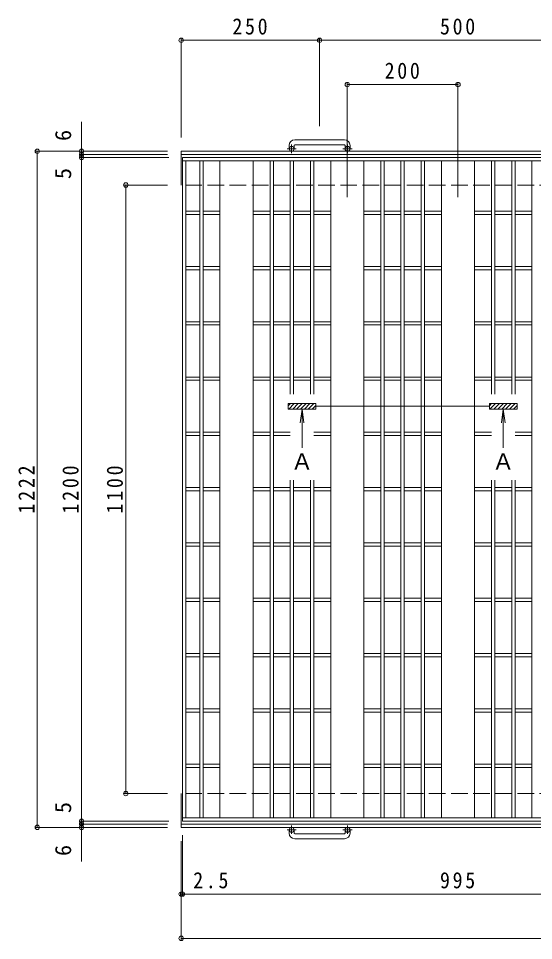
# Model space of a CAD drawing. Units: millimetres, scale not verified. Extents: x -1782 to 1840, y -1371 to 1338.
# Drawn here: x -1782 to -851, y -329 to 1338 of the extents above; entities that cross this region are included whole.
import ezdxf
from ezdxf.enums import TextEntityAlignment as Align

# ---------------------------------------------------------------- set-up
doc = ezdxf.new("R2010")
doc.units = ezdxf.units.MM
doc.header["$LTSCALE"] = 10
doc.header["$PDMODE"] = 32
doc.header["$PDSIZE"] = 8
doc.linetypes.add('CHAIN1', pattern=[8, 5, -1, 1, -1])
doc.linetypes.add('DASHED3', pattern=[4, 3, -1])
for name, color, linetype, lineweight in [('C-1', 2, 'Continuous', 9), ('C-2', 3, 'Continuous', 9), ('C-4', 7, 'Continuous', 9)]:
    doc.layers.add(name, color=color, linetype=linetype, lineweight=lineweight)
doc.styles.add('ＭＳ ゴシック', font='')
doc.styles.get('ＭＳ ゴシック').set_extended_font_data('MS Gothic')

msp = doc.modelspace()

# ---------------------------------------------------------------- linework, layer by layer
at = {"layer": 'C-1'}
for p, q in [((-1192.84, 1118.49), (-1282.84, 1118.49)), ((-1292.84, 1108.49), (-1292.84, 1102.39)), ((-1283.84, 1108.49), (-1283.84, 1102.39)), ((-1282.84, 1109.49), (-1192.84, 1109.49)), ((-1191.84, 1108.49), (-1191.84, 1102.39)), ((-1182.84, 1108.49), (-1182.84, 1102.39)), ((-1487.84, 1097.89), (-1487.84, 1036.89)), ((-87.84, 1097.89), (-1487.84, 1097.89)), ((-89.55, 1091.89), (-1487.84, 1091.89)), ((-1487.84, -63.11), (-1487.84, -124.11)), ((-86.68, -118.11), (-1487.84, -118.11)), ((-87.84, -124.11), (-1487.84, -124.11)), ((-1292.84, -134.71), (-1292.84, -128.61)), ((-1283.84, -134.71), (-1283.84, -128.61)), ((-1191.84, -134.71), (-1191.84, -128.61)), ((-1182.84, -134.71), (-1182.84, -128.61)), ((-1282.84, -135.71), (-1192.84, -135.71)), ((-1192.84, -144.71), (-1282.84, -144.71))]:
    msp.add_line(p, q, dxfattribs=at)
at = {"layer": 'C-1', "linetype": 'CHAIN1'}
for p, q in [((-1280.18, 1102.39), (-1296.58, 1102.39)), ((-1288.34, 1094.29), (-1288.34, 1109.88)), ((-1179.18, 1102.39), (-1195.58, 1102.39)), ((-1187.34, 1094.29), (-1187.34, 1109.88)), ((-1280.18, -128.61), (-1296.58, -128.61)), ((-1288.34, -120.5), (-1288.34, -136.1)), ((-1179.18, -128.61), (-1195.58, -128.61)), ((-1187.34, -120.5), (-1187.34, -136.1))]:
    msp.add_line(p, q, dxfattribs=at)
at = {"layer": 'C-1', "linetype": 'DASHED3'}
for p, q in [((-490.34, 1036.89), (-1487.84, 1036.89)), ((-490.34, -63.11), (-1487.84, -63.11))]:
    msp.add_line(p, q, dxfattribs=at)
at = {"layer": 'C-1'}
for centre in [(-1288.34, 1102.39), (-1187.34, 1102.39), (-1288.34, -128.61), (-1187.34, -128.61)]:
    msp.add_circle(centre, 4.5, dxfattribs=at)
for centre, radius, start, end in [((-1282.84, 1108.49), 10, 90, 180), ((-1192.84, 1108.49), 10, 0, 90), ((-1282.84, 1108.49), 1, 90, 180), ((-1192.84, 1108.49), 1, 0, 90), ((-1282.84, -134.71), 10, 180, 270), ((-1282.84, -134.71), 1, 180, 270), ((-1192.84, -134.71), 10, 270, 0), ((-1192.84, -134.71), 1, 270, 0)]:
    msp.add_arc(centre, radius, start, end, dxfattribs=at)
at = {"layer": 'C-2'}
for p, q in [((-1485.34, 1086.89), (-1485.34, -113.11)), ((-490.34, 1086.89), (-1485.34, 1086.89)), ((-490.34, 1080.89), (-1485.34, 1080.89)), ((-1479.34, 1080.89), (-1479.34, -107.11)), ((-1454.34, 1080.89), (-1454.34, -107.11)), ((-1448.34, 1080.89), (-1448.34, -107.11)), ((-1417.84, 1080.89), (-1417.84, -107.11)), ((-1357.84, 1080.89), (-1357.84, -107.11)), ((-1327.34, 1080.89), (-1327.34, -107.11)), ((-1321.34, 1080.89), (-1321.34, -107.11)), ((-1290.84, 1080.89), (-1290.84, 658.96)), ((-1284.84, 1080.89), (-1284.84, 658.96)), ((-1254.34, 1080.89), (-1254.34, 658.96)), ((-1248.34, 1080.89), (-1248.34, 658.96)), ((-1217.84, 1080.89), (-1217.84, -107.11)), ((-1157.84, 1080.89), (-1157.84, -107.11)), ((-1127.34, 1080.89), (-1127.34, -107.11)), ((-1121.34, 1080.89), (-1121.34, -107.11)), ((-1090.84, 1080.89), (-1090.84, -107.11)), ((-1084.84, 1080.89), (-1084.84, -107.11)), ((-1054.34, 1080.89), (-1054.34, -107.11)), ((-1048.34, 1080.89), (-1048.34, -107.11)), ((-1017.84, 1080.89), (-1017.84, -107.11)), ((-957.84, 1080.89), (-957.84, -107.11)), ((-927.34, 1080.89), (-927.34, 658.96)), ((-921.34, 1080.89), (-921.34, 658.96)), ((-890.84, 1080.89), (-890.84, 658.96)), ((-884.84, 1080.89), (-884.84, 658.96)), ((-854.34, 1080.89), (-854.34, -107.11)), ((-1454.34, 989.89), (-1479.34, 989.89)), ((-1454.34, 983.89), (-1479.34, 983.89)), ((-1417.84, 989.89), (-1448.34, 989.89)), ((-1417.84, 983.89), (-1448.34, 983.89)), ((-1327.34, 989.89), (-1357.84, 989.89)), ((-1327.34, 983.89), (-1357.84, 983.89)), ((-1290.84, 989.89), (-1321.34, 989.89)), ((-1290.84, 983.89), (-1321.34, 983.89)), ((-1254.34, 989.89), (-1284.84, 989.89)), ((-1254.34, 983.89), (-1284.84, 983.89)), ((-1217.84, 989.89), (-1248.34, 989.89)), ((-1217.84, 983.89), (-1248.34, 983.89)), ((-1127.34, 989.89), (-1157.84, 989.89)), ((-1127.34, 983.89), (-1157.84, 983.89)), ((-1090.84, 989.89), (-1121.34, 989.89)), ((-1090.84, 983.89), (-1121.34, 983.89)), ((-1054.34, 989.89), (-1084.84, 989.89)), ((-1054.34, 983.89), (-1084.84, 983.89)), ((-1017.84, 989.89), (-1048.34, 989.89)), ((-1017.84, 983.89), (-1048.34, 983.89)), ((-927.34, 989.89), (-957.84, 989.89)), ((-927.34, 983.89), (-957.84, 983.89)), ((-890.84, 989.89), (-921.34, 989.89)), ((-890.84, 983.89), (-921.34, 983.89)), ((-854.34, 989.89), (-884.84, 989.89)), ((-854.34, 983.89), (-884.84, 983.89)), ((-1454.34, 889.89), (-1479.34, 889.89)), ((-1454.34, 883.89), (-1479.34, 883.89)), ((-1417.84, 889.89), (-1448.34, 889.89)), ((-1417.84, 883.89), (-1448.34, 883.89)), ((-1327.34, 889.89), (-1357.84, 889.89)), ((-1327.34, 883.89), (-1357.84, 883.89)), ((-1290.84, 889.89), (-1321.34, 889.89)), ((-1290.84, 883.89), (-1321.34, 883.89)), ((-1254.34, 889.89), (-1284.84, 889.89)), ((-1254.34, 883.89), (-1284.84, 883.89)), ((-1217.84, 889.89), (-1248.34, 889.89)), ((-1217.84, 883.89), (-1248.34, 883.89)), ((-1127.34, 889.89), (-1157.84, 889.89)), ((-1127.34, 883.89), (-1157.84, 883.89)), ((-1090.84, 889.89), (-1121.34, 889.89)), ((-1090.84, 883.89), (-1121.34, 883.89)), ((-1054.34, 889.89), (-1084.84, 889.89)), ((-1054.34, 883.89), (-1084.84, 883.89)), ((-1017.84, 889.89), (-1048.34, 889.89)), ((-1017.84, 883.89), (-1048.34, 883.89)), ((-927.34, 889.89), (-957.84, 889.89)), ((-927.34, 883.89), (-957.84, 883.89)), ((-890.84, 889.89), (-921.34, 889.89)), ((-890.84, 883.89), (-921.34, 883.89)), ((-854.34, 889.89), (-884.84, 889.89)), ((-854.34, 883.89), (-884.84, 883.89)), ((-1454.34, 789.89), (-1479.34, 789.89)), ((-1454.34, 783.89), (-1479.34, 783.89)), ((-1417.84, 789.89), (-1448.34, 789.89)), ((-1417.84, 783.89), (-1448.34, 783.89)), ((-1327.34, 789.89), (-1357.84, 789.89)), ((-1327.34, 783.89), (-1357.84, 783.89)), ((-1290.84, 789.89), (-1321.34, 789.89)), ((-1290.84, 783.89), (-1321.34, 783.89)), ((-1254.34, 789.89), (-1284.84, 789.89)), ((-1254.34, 783.89), (-1284.84, 783.89)), ((-1217.84, 789.89), (-1248.34, 789.89)), ((-1217.84, 783.89), (-1248.34, 783.89)), ((-1127.34, 789.89), (-1157.84, 789.89)), ((-1127.34, 783.89), (-1157.84, 783.89)), ((-1090.84, 789.89), (-1121.34, 789.89)), ((-1090.84, 783.89), (-1121.34, 783.89)), ((-1054.34, 789.89), (-1084.84, 789.89)), ((-1054.34, 783.89), (-1084.84, 783.89)), ((-1017.84, 789.89), (-1048.34, 789.89)), ((-1017.84, 783.89), (-1048.34, 783.89)), ((-927.34, 789.89), (-957.84, 789.89)), ((-927.34, 783.89), (-957.84, 783.89)), ((-890.84, 789.89), (-921.34, 789.89)), ((-890.84, 783.89), (-921.34, 783.89)), ((-854.34, 789.89), (-884.84, 789.89)), ((-854.34, 783.89), (-884.84, 783.89)), ((-1454.34, 689.89), (-1479.34, 689.89)), ((-1454.34, 683.89), (-1479.34, 683.89)), ((-1417.84, 689.89), (-1448.34, 689.89)), ((-1417.84, 683.89), (-1448.34, 683.89)), ((-1327.34, 689.89), (-1357.84, 689.89)), ((-1327.34, 683.89), (-1357.84, 683.89)), ((-1290.84, 689.89), (-1321.34, 689.89)), ((-1290.84, 683.89), (-1321.34, 683.89)), ((-1254.34, 689.89), (-1284.84, 689.89)), ((-1254.34, 683.89), (-1284.84, 683.89)), ((-1217.84, 689.89), (-1248.34, 689.89)), ((-1217.84, 683.89), (-1248.34, 683.89)), ((-1127.34, 689.89), (-1157.84, 689.89)), ((-1127.34, 683.89), (-1157.84, 683.89)), ((-1090.84, 689.89), (-1121.34, 689.89)), ((-1090.84, 683.89), (-1121.34, 683.89)), ((-1054.34, 689.89), (-1084.84, 689.89)), ((-1054.34, 683.89), (-1084.84, 683.89)), ((-1017.84, 689.89), (-1048.34, 689.89)), ((-1017.84, 683.89), (-1048.34, 683.89)), ((-927.34, 689.89), (-957.84, 689.89)), ((-927.34, 683.89), (-957.84, 683.89)), ((-890.84, 689.89), (-921.34, 689.89)), ((-890.84, 683.89), (-921.34, 683.89)), ((-854.34, 689.89), (-884.84, 689.89)), ((-854.34, 683.89), (-884.84, 683.89)), ((-1454.34, 589.89), (-1479.34, 589.89)), ((-1454.34, 583.89), (-1479.34, 583.89)), ((-1417.84, 589.89), (-1448.34, 589.89)), ((-1417.84, 583.89), (-1448.34, 583.89)), ((-1327.34, 589.89), (-1357.84, 589.89)), ((-1327.34, 583.89), (-1357.84, 583.89)), ((-1290.84, 589.89), (-1321.34, 589.89)), ((-1290.84, 583.89), (-1321.34, 583.89)), ((-1217.84, 589.89), (-1248.34, 589.89)), ((-1217.84, 583.89), (-1248.34, 583.89)), ((-1127.34, 589.89), (-1157.84, 589.89)), ((-1127.34, 583.89), (-1157.84, 583.89)), ((-1090.84, 589.89), (-1121.34, 589.89)), ((-1090.84, 583.89), (-1121.34, 583.89)), ((-1054.34, 589.89), (-1084.84, 589.89)), ((-1054.34, 583.89), (-1084.84, 583.89)), ((-1017.84, 589.89), (-1048.34, 589.89)), ((-1017.84, 583.89), (-1048.34, 583.89)), ((-927.34, 589.89), (-957.84, 589.89)), ((-927.34, 583.89), (-957.84, 583.89)), ((-854.34, 589.89), (-884.84, 589.89)), ((-854.34, 583.89), (-884.84, 583.89)), ((-1290.84, 503.44), (-1290.84, -107.11)), ((-1284.84, 503.44), (-1284.84, -107.11)), ((-1254.34, 503.44), (-1254.34, -107.11)), ((-1248.34, 503.44), (-1248.34, -107.11)), ((-927.34, 503.44), (-927.34, -107.11)), ((-921.34, 503.44), (-921.34, -107.11)), ((-890.84, 503.44), (-890.84, -107.11)), ((-884.84, 503.44), (-884.84, -107.11)), ((-1454.34, 489.89), (-1479.34, 489.89)), ((-1454.34, 483.89), (-1479.34, 483.89)), ((-1417.84, 489.89), (-1448.34, 489.89)), ((-1417.84, 483.89), (-1448.34, 483.89)), ((-1327.34, 489.89), (-1357.84, 489.89)), ((-1327.34, 483.89), (-1357.84, 483.89)), ((-1290.84, 489.89), (-1321.34, 489.89)), ((-1290.84, 483.89), (-1321.34, 483.89)), ((-1254.34, 489.89), (-1284.84, 489.89)), ((-1254.34, 483.89), (-1284.84, 483.89)), ((-1217.84, 489.89), (-1248.34, 489.89)), ((-1217.84, 483.89), (-1248.34, 483.89)), ((-1127.34, 489.89), (-1157.84, 489.89)), ((-1127.34, 483.89), (-1157.84, 483.89)), ((-1090.84, 489.89), (-1121.34, 489.89)), ((-1090.84, 483.89), (-1121.34, 483.89)), ((-1054.34, 489.89), (-1084.84, 489.89)), ((-1054.34, 483.89), (-1084.84, 483.89)), ((-1017.84, 489.89), (-1048.34, 489.89)), ((-1017.84, 483.89), (-1048.34, 483.89)), ((-927.34, 489.89), (-957.84, 489.89)), ((-927.34, 483.89), (-957.84, 483.89)), ((-890.84, 489.89), (-921.34, 489.89)), ((-890.84, 483.89), (-921.34, 483.89)), ((-854.34, 489.89), (-884.84, 489.89)), ((-854.34, 483.89), (-884.84, 483.89)), ((-1454.34, 389.89), (-1479.34, 389.89)), ((-1454.34, 383.89), (-1479.34, 383.89)), ((-1417.84, 389.89), (-1448.34, 389.89)), ((-1417.84, 383.89), (-1448.34, 383.89)), ((-1327.34, 389.89), (-1357.84, 389.89)), ((-1327.34, 383.89), (-1357.84, 383.89)), ((-1290.84, 389.89), (-1321.34, 389.89)), ((-1290.84, 383.89), (-1321.34, 383.89)), ((-1254.34, 389.89), (-1284.84, 389.89)), ((-1254.34, 383.89), (-1284.84, 383.89)), ((-1217.84, 389.89), (-1248.34, 389.89)), ((-1217.84, 383.89), (-1248.34, 383.89)), ((-1127.34, 389.89), (-1157.84, 389.89)), ((-1127.34, 383.89), (-1157.84, 383.89)), ((-1090.84, 389.89), (-1121.34, 389.89)), ((-1090.84, 383.89), (-1121.34, 383.89)), ((-1054.34, 389.89), (-1084.84, 389.89)), ((-1054.34, 383.89), (-1084.84, 383.89)), ((-1017.84, 389.89), (-1048.34, 389.89)), ((-1017.84, 383.89), (-1048.34, 383.89)), ((-927.34, 389.89), (-957.84, 389.89)), ((-927.34, 383.89), (-957.84, 383.89)), ((-890.84, 389.89), (-921.34, 389.89)), ((-890.84, 383.89), (-921.34, 383.89)), ((-854.34, 389.89), (-884.84, 389.89)), ((-854.34, 383.89), (-884.84, 383.89)), ((-1454.34, 289.89), (-1479.34, 289.89)), ((-1454.34, 283.89), (-1479.34, 283.89)), ((-1417.84, 289.89), (-1448.34, 289.89)), ((-1417.84, 283.89), (-1448.34, 283.89)), ((-1327.34, 289.89), (-1357.84, 289.89)), ((-1327.34, 283.89), (-1357.84, 283.89)), ((-1290.84, 289.89), (-1321.34, 289.89)), ((-1290.84, 283.89), (-1321.34, 283.89)), ((-1254.34, 289.89), (-1284.84, 289.89)), ((-1254.34, 283.89), (-1284.84, 283.89)), ((-1217.84, 289.89), (-1248.34, 289.89)), ((-1217.84, 283.89), (-1248.34, 283.89)), ((-1127.34, 289.89), (-1157.84, 289.89)), ((-1127.34, 283.89), (-1157.84, 283.89)), ((-1090.84, 289.89), (-1121.34, 289.89)), ((-1090.84, 283.89), (-1121.34, 283.89)), ((-1054.34, 289.89), (-1084.84, 289.89)), ((-1054.34, 283.89), (-1084.84, 283.89)), ((-1017.84, 289.89), (-1048.34, 289.89)), ((-1017.84, 283.89), (-1048.34, 283.89)), ((-927.34, 289.89), (-957.84, 289.89)), ((-927.34, 283.89), (-957.84, 283.89)), ((-890.84, 289.89), (-921.34, 289.89)), ((-890.84, 283.89), (-921.34, 283.89)), ((-854.34, 289.89), (-884.84, 289.89)), ((-854.34, 283.89), (-884.84, 283.89)), ((-1454.34, 189.89), (-1479.34, 189.89)), ((-1454.34, 183.89), (-1479.34, 183.89)), ((-1417.84, 189.89), (-1448.34, 189.89)), ((-1417.84, 183.89), (-1448.34, 183.89)), ((-1327.34, 189.89), (-1357.84, 189.89)), ((-1327.34, 183.89), (-1357.84, 183.89)), ((-1290.84, 189.89), (-1321.34, 189.89)), ((-1290.84, 183.89), (-1321.34, 183.89)), ((-1254.34, 189.89), (-1284.84, 189.89)), ((-1254.34, 183.89), (-1284.84, 183.89)), ((-1217.84, 189.89), (-1248.34, 189.89)), ((-1217.84, 183.89), (-1248.34, 183.89)), ((-1127.34, 189.89), (-1157.84, 189.89)), ((-1127.34, 183.89), (-1157.84, 183.89)), ((-1090.84, 189.89), (-1121.34, 189.89)), ((-1090.84, 183.89), (-1121.34, 183.89)), ((-1054.34, 189.89), (-1084.84, 189.89)), ((-1054.34, 183.89), (-1084.84, 183.89)), ((-1017.84, 189.89), (-1048.34, 189.89)), ((-1017.84, 183.89), (-1048.34, 183.89)), ((-927.34, 189.89), (-957.84, 189.89)), ((-927.34, 183.89), (-957.84, 183.89)), ((-890.84, 189.89), (-921.34, 189.89)), ((-890.84, 183.89), (-921.34, 183.89)), ((-854.34, 189.89), (-884.84, 189.89)), ((-854.34, 183.89), (-884.84, 183.89)), ((-1454.34, 89.89), (-1479.34, 89.89)), ((-1454.34, 83.89), (-1479.34, 83.89)), ((-1417.84, 89.89), (-1448.34, 89.89)), ((-1417.84, 83.89), (-1448.34, 83.89)), ((-1327.34, 89.89), (-1357.84, 89.89)), ((-1327.34, 83.89), (-1357.84, 83.89)), ((-1290.84, 89.89), (-1321.34, 89.89)), ((-1290.84, 83.89), (-1321.34, 83.89)), ((-1254.34, 89.89), (-1284.84, 89.89)), ((-1254.34, 83.89), (-1284.84, 83.89)), ((-1217.84, 89.89), (-1248.34, 89.89)), ((-1217.84, 83.89), (-1248.34, 83.89)), ((-1127.34, 89.89), (-1157.84, 89.89)), ((-1127.34, 83.89), (-1157.84, 83.89)), ((-1090.84, 89.89), (-1121.34, 89.89)), ((-1090.84, 83.89), (-1121.34, 83.89)), ((-1054.34, 89.89), (-1084.84, 89.89)), ((-1054.34, 83.89), (-1084.84, 83.89)), ((-1017.84, 89.89), (-1048.34, 89.89)), ((-1017.84, 83.89), (-1048.34, 83.89)), ((-927.34, 89.89), (-957.84, 89.89)), ((-927.34, 83.89), (-957.84, 83.89)), ((-890.84, 89.89), (-921.34, 89.89)), ((-890.84, 83.89), (-921.34, 83.89)), ((-854.34, 89.89), (-884.84, 89.89)), ((-854.34, 83.89), (-884.84, 83.89)), ((-1454.34, -10.11), (-1479.34, -10.11)), ((-1454.34, -16.11), (-1479.34, -16.11)), ((-1417.84, -10.11), (-1448.34, -10.11)), ((-1417.84, -16.11), (-1448.34, -16.11)), ((-1327.34, -10.11), (-1357.84, -10.11)), ((-1327.34, -16.11), (-1357.84, -16.11)), ((-1290.84, -10.11), (-1321.34, -10.11)), ((-1290.84, -16.11), (-1321.34, -16.11)), ((-1254.34, -10.11), (-1284.84, -10.11)), ((-1254.34, -16.11), (-1284.84, -16.11)), ((-1217.84, -10.11), (-1248.34, -10.11)), ((-1217.84, -16.11), (-1248.34, -16.11)), ((-1127.34, -10.11), (-1157.84, -10.11)), ((-1127.34, -16.11), (-1157.84, -16.11)), ((-1090.84, -10.11), (-1121.34, -10.11)), ((-1090.84, -16.11), (-1121.34, -16.11)), ((-1054.34, -10.11), (-1084.84, -10.11)), ((-1054.34, -16.11), (-1084.84, -16.11)), ((-1017.84, -10.11), (-1048.34, -10.11)), ((-1017.84, -16.11), (-1048.34, -16.11)), ((-927.34, -10.11), (-957.84, -10.11)), ((-927.34, -16.11), (-957.84, -16.11)), ((-890.84, -10.11), (-921.34, -10.11)), ((-890.84, -16.11), (-921.34, -16.11)), ((-854.34, -10.11), (-884.84, -10.11)), ((-854.34, -16.11), (-884.84, -16.11)), ((-490.34, -107.11), (-1485.34, -107.11)), ((-490.34, -113.11), (-1485.34, -113.11))]:
    msp.add_line(p, q, dxfattribs=at)
at = {"layer": 'C-4'}
for p, q in [((-1487.84, 1122.89), (-1487.84, 1301.49)), ((-1237.84, 1143.49), (-1237.84, 1301.49)), ((-1487.84, 1298.49), (-1237.84, 1298.49)), ((-1237.84, 1298.49), (-737.84, 1298.49)), ((-1187.84, 1014.89), (-1187.84, 1221.49)), ((-1187.84, 1218.49), (-987.84, 1218.49)), ((-987.84, 1014.89), (-987.84, 1221.49)), ((-1667.84, -185.61), (-1667.84, 1151.24)), ((-1512.84, 1097.89), (-1750.84, 1097.89)), ((-1747.84, -124.11), (-1747.84, 1097.89)), ((-1512.84, 1091.89), (-1670.84, 1091.89)), ((-1510.34, 1086.89), (-1670.84, 1086.89)), ((-1512.84, 1036.89), (-1590.84, 1036.89)), ((-1587.84, -63.11), (-1587.84, 1036.89)), ((-1294.59, 641.89), (-1244.59, 641.89)), ((-1294.59, 631.89), (-1294.59, 641.89)), ((-1294.59, 637.92), (-1290.62, 641.89)), ((-1293.54, 631.89), (-1283.54, 641.89)), ((-1286.47, 631.89), (-1276.47, 641.89)), ((-1279.4, 631.89), (-1269.4, 641.89)), ((-1272.33, 631.89), (-1262.33, 641.89)), ((-1265.26, 631.89), (-1255.26, 641.89)), ((-1258.19, 631.89), (-1248.19, 641.89)), ((-1251.12, 631.89), (-1244.59, 638.42)), ((-1244.59, 631.89), (-1244.59, 641.89)), ((-1244.59, 636.89), (-931.09, 636.89)), ((-881.09, 641.89), (-931.09, 641.89)), ((-931.09, 631.89), (-931.09, 641.89)), ((-931.09, 637.92), (-927.12, 641.89)), ((-930.05, 631.89), (-920.05, 641.89)), ((-922.97, 631.89), (-912.97, 641.89)), ((-915.9, 631.89), (-905.9, 641.89)), ((-908.83, 631.89), (-898.83, 641.89)), ((-901.76, 631.89), (-891.76, 641.89)), ((-894.69, 631.89), (-884.69, 641.89)), ((-887.62, 631.89), (-881.09, 638.42)), ((-881.09, 631.89), (-881.09, 641.89)), ((-1294.59, 631.89), (-1244.59, 631.89)), ((-1269.59, 631.89), (-1272.85, 607.11)), ((-1269.59, 631.89), (-1266.33, 607.11)), ((-1269.59, 631.89), (-1269.59, 561.89)), ((-881.09, 631.89), (-931.09, 631.89)), ((-906.09, 631.89), (-909.35, 607.11)), ((-906.09, 631.89), (-902.83, 607.11)), ((-906.09, 631.89), (-906.09, 561.89)), ((-1512.84, -63.11), (-1590.84, -63.11)), ((-1510.34, -113.11), (-1670.84, -113.11)), ((-1512.84, -124.11), (-1750.84, -124.11)), ((-1512.84, -118.11), (-1670.84, -118.11)), ((-1487.84, -149.11), (-1487.84, -327.71)), ((-1485.34, -138.11), (-1485.34, -247.71)), ((-1487.84, -244.71), (-1485.34, -244.71)), ((-1485.34, -244.71), (-412.97, -244.71)), ((-1487.84, -324.71), (-87.84, -324.71))]:
    msp.add_line(p, q, dxfattribs=at)
for p in [(-1487.84, 1298.49), (-1237.84, 1298.49), (-1187.84, 1218.49), (-987.84, 1218.49), (-1747.84, 1097.89), (-1667.84, 1097.89), (-1667.84, 1091.89), (-1667.84, 1086.89), (-1587.84, 1036.89), (-1587.84, -63.11), (-1667.84, -113.11), (-1667.84, -118.11), (-1747.84, -124.11), (-1667.84, -124.11), (-1487.84, -244.71), (-1485.34, -244.71), (-1487.84, -324.71)]:
    msp.add_point(p, dxfattribs=at)

# ---------------------------------------------------------------- texts
at = {"layer": 'C-4', "color": 2, "style": 'ＭＳ ゴシック'}
for s, p in [('6', (-1677.84, 1116.54)), ('5', (-1677.84, 1047.65)), ('5', (-1677.84, -98.31)), ('6', (-1677.84, -175.86))]:
    msp.add_text(s, height=29.33, rotation=90, dxfattribs=at).set_placement(p, align=Align.BOTTOM_LEFT)
for p in [(-1289.59, 513.84), (-926.09, 513.84)]:
    msp.add_text('Ａ', height=29.33, dxfattribs=at).set_placement(p, align=Align.BOTTOM_LEFT)
at = {"layer": 'C-4', "color": 2, "char_height": 29.33, "attachment_point": 7, "style": 'ＭＳ ゴシック'}
for s, insert in [('\\T1.27;\\W0.9;250', (-1395.34, 1308.49)), ('\\T1.27;\\W0.9;500', (-1020.34, 1308.49)), ('\\T1.27;\\W0.9;200', (-1120.34, 1228.49)), ('\\T1.27;\\W0.9;2.5', (-1466.13, -234.71)), ('\\T1.27;\\W0.9;995', (-1020.34, -234.71))]:
    msp.add_mtext(s, dxfattribs=dict(at, insert=insert))
at = {"layer": 'C-4', "color": 2, "char_height": 29.33, "attachment_point": 7, "rotation": 90, "style": 'ＭＳ ゴシック'}
for s, insert in [('\\T1.28;\\W0.9;1222', (-1752.84, 443.14)), ('\\T1.28;\\W0.9;1200', (-1672.84, 443.14)), ('\\T1.28;\\W0.9;1100', (-1592.84, 443.14))]:
    msp.add_mtext(s, dxfattribs=dict(at, insert=insert))

doc.saveas('drawing.dxf')
